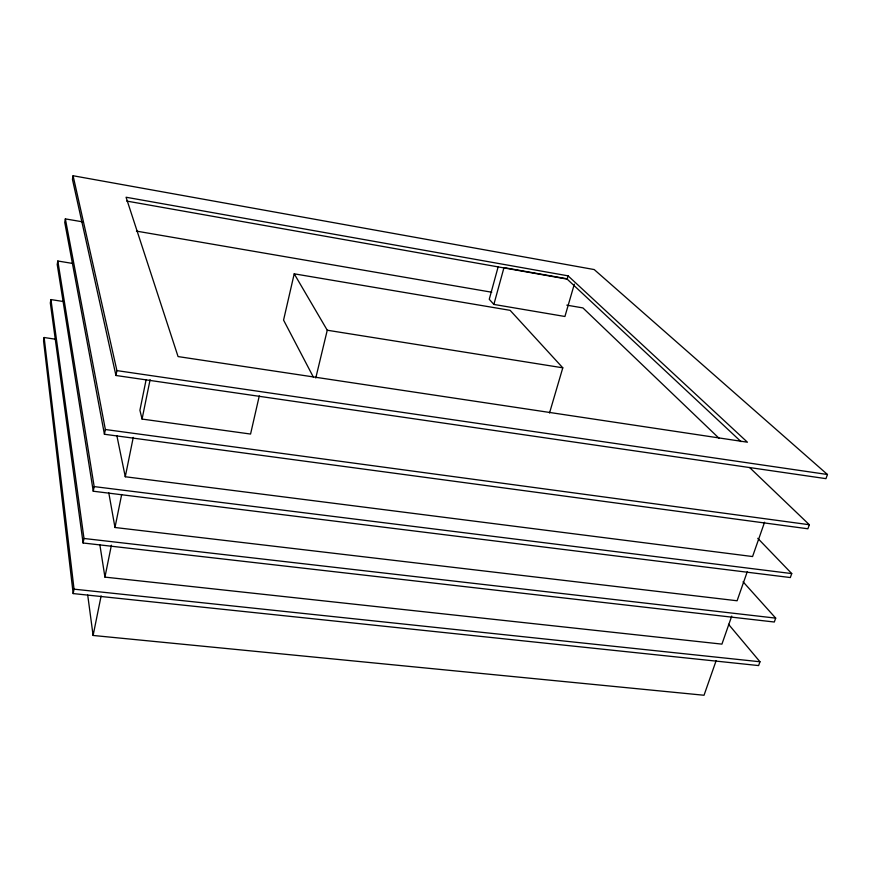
<?xml version="1.0" encoding="UTF-8"?>
<svg xmlns="http://www.w3.org/2000/svg" width="871" height="871" viewBox="0 0 871 871"><rect width="100%" height="100%" fill="white"/><g stroke="black" fill="none" stroke-linecap="round" stroke-linejoin="round"><path stroke-width="1.31" d="M54.884 339.124L44.138 337.513L43.55 340.822L73.175 593.576L758.608 665.575L759.98 661.764L728.483 624.257M64.367 301.682L50.932 299.57L50.322 302.945L83.093 542.992L774.297 622.014L775.702 618.127L743.061 581.784M72.587 263.434L57.824 261.006L57.214 264.436L93.251 491.222L790.324 577.549L791.75 573.586L757.77 538.332M82.789 221.876L65.358 218.882L64.737 222.366L104.422 434.259L807.885 528.784L809.344 524.734L749.55 467.477M73.077 175.746L72.445 179.306L115.952 375.488L825.958 478.647L827.45 474.499L594.207 269.564L73.077 175.746L116.91 370.611L115.952 375.488M73.175 593.576L74.046 589.166L44.138 337.513M83.093 542.992L83.986 538.474L50.932 299.57M93.251 491.222L94.166 486.595L57.824 261.006M104.422 434.259L105.358 429.512L65.358 218.882M716.125 660.697L704.029 695.254L93.11 635.46L101.123 595.927M731.727 616.102L721.928 644.126L104.934 577.114L111.401 545.213M747.231 571.812L737.095 600.772L114.983 527.499L121.679 494.488M764.575 522.23L752.566 556.547L125.272 476.753L133.252 437.394M146.132 379.614L139.915 410.252L142.071 419.071L250.565 434.052L259.286 395.891M142.071 419.071L150.106 379.669M549.525 412.974L562.797 367.812L510.123 310.337L294.213 273.821L283.565 320.103L313.31 377.012M315.781 377.981L327.256 330.229L294.213 273.821M498.19 266.678L489.262 299.297L493.868 304.425L564.92 316.489L574.327 284.153M493.868 304.425L503.982 267.604L567.522 278.862M741.069 441.651L567.141 279.112L568.077 275.846L126.066 197.238L178.065 356.577L747.427 442.207L568.077 275.846M74.046 589.166L759.98 661.764M83.986 538.474L775.702 618.127M94.166 486.595L791.75 573.586M105.358 429.512L809.344 524.734M116.91 370.611L827.45 474.499M327.256 330.229L562.797 367.812M136.42 231.109L491.745 292.231M566.825 305.155L582.917 307.92L719.163 438.385M126.72 201.07L567.141 279.112M116.856 435.587L125.272 476.753M108.777 492.768L114.983 527.499M99.893 544.941L104.934 577.114M87.71 595.067L93.11 635.46"/></g></svg>
